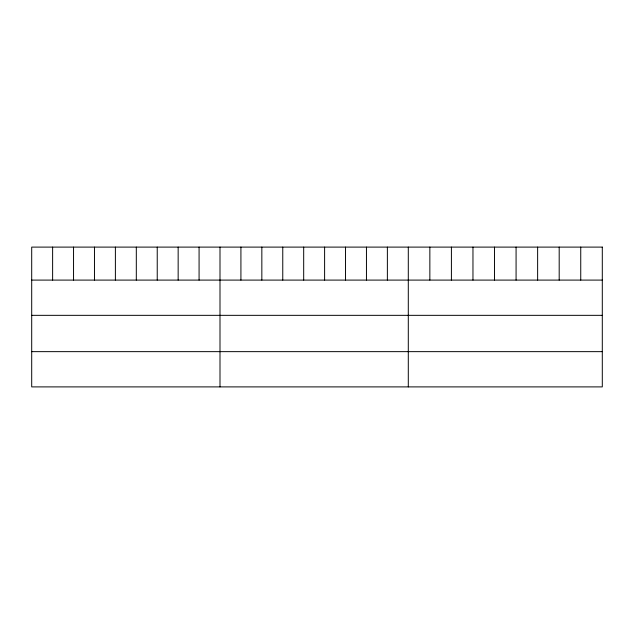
<?xml version="1.0" encoding="UTF-8"?>
<svg xmlns="http://www.w3.org/2000/svg" width="634" height="634" viewBox="0 0 634 634"><rect width="100%" height="100%" fill="white"/><g stroke="black" fill="none" stroke-linecap="round" stroke-linejoin="round"><path stroke-width="0.95" d="M31.7 280.093L602.3 280.093M31.7 315.336L602.3 315.336M31.7 351.648L602.3 351.648M580.744 247.102L580.744 280.093M559.188 247.102L559.188 280.093M537.632 247.102L537.632 280.093M516.076 247.102L516.076 280.093M494.52 247.102L494.52 280.093M472.964 247.102L472.964 280.093M451.408 247.102L451.408 280.093M429.852 247.102L429.852 280.093M408.296 247.102L408.296 386.898M387.374 247.102L387.374 280.093M366.452 247.102L366.452 280.093M345.53 247.102L345.53 280.093M324.608 247.102L324.608 280.093M303.686 247.102L303.686 280.093M282.764 247.102L282.764 280.093M261.842 247.102L261.842 280.093M240.92 247.102L240.92 280.093M219.998 247.102L219.998 386.898M199.076 247.102L199.076 280.093M178.154 247.102L178.154 280.093M157.232 247.102L157.232 280.093M136.31 247.102L136.31 280.093M115.388 247.102L115.388 280.093M94.466 247.102L94.466 280.093M73.544 247.102L73.544 280.093M52.622 247.102L52.622 280.093M602.3 247.102L31.7 247.102L31.7 386.898L602.3 386.898L602.3 247.102"/></g></svg>
